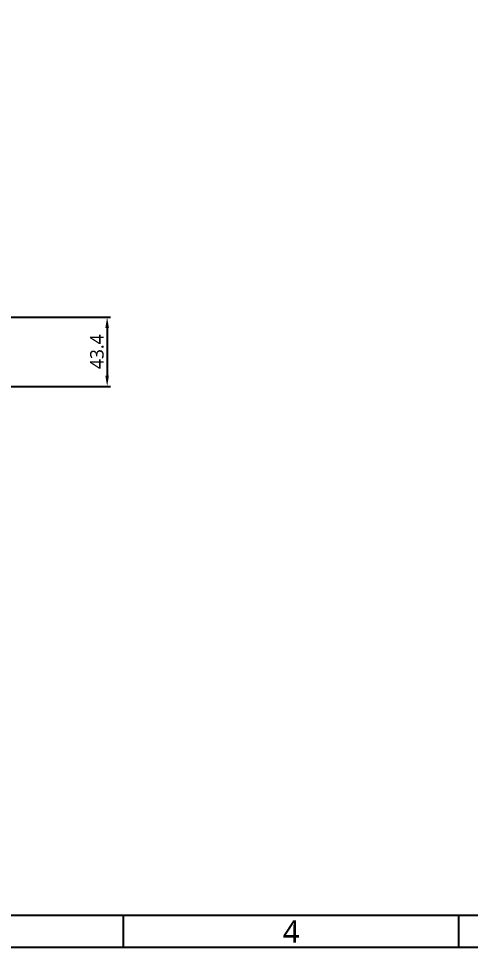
# Model space of a CAD drawing. Header units: millimetres. Extents: x 7426 to 8300, y 123 to 421.
# Drawn here: x 8020.7 to 8091.5, y 123.6 to 269.2 of the extents above; entities that cross this region are included whole.
import ezdxf
from ezdxf.enums import TextEntityAlignment as Align

# ---------------------------------------------------------------- set-up
doc = ezdxf.new("R2010")
doc.units = ezdxf.units.MM
doc.layers.add('多重引线', color=7, linetype='Continuous')
doc.layers.add('模板', color=7, linetype='Continuous')
doc.styles.add('微软雅黑', font='msyh.ttc')
doc.dimstyles.new('尺寸标注_1_4比例', dxfattribs={"dimtxt": 2.1, "dimasz": 1.7, "dimexe": 0.5, "dimexo": 0.4, "dimgap": 0.5, "dimtad": 1, "dimdec": 1, "dimlfac": 4, "dimdsep": 46, "dimtxsty": '微软雅黑', "dimcen": 0.09, "dimadec": 0, "dimazin": 0, "dimtp": 0.01, "dimtm": 0.01, "dimtfac": 1, "dimtdec": 1, "dimtofl": 0, "dimtmove": 0, "dimatfit": 3, "dimfxl": 1, "dimtolj": 1, "dimarcsym": 0})

# ---------------------------------------------------------------- blocks, each defined once
blk = doc.blocks.new('图纸')
at = {"color": 2}
for p, q in [((7039.66, 123.62), (7039.66, 147.62)), ((7291.66, 123.62), (7291.66, 147.62))]:
    blk.add_line(p, q, dxfattribs=at)
for points in [[(6283.66, 123.62), (6283.66, 1549.22), (8299.66, 1549.22), (8299.66, 123.62)], [(6403.66, 147.62), (6403.66, 1525.22), (8275.66, 1525.22), (8275.66, 147.62)]]:
    blk.add_lwpolyline(points, close=True, dxfattribs=at)
at = {"color": 2, "style": '微软雅黑'}
blk.add_text('4', height=16.8, dxfattribs=at).set_placement((7165.66, 135.62), align=Align.MIDDLE_CENTER)
blk.add_attdef('整机外形图', text='', height=19.2, dxfattribs=at).set_placement((7893.3, 256.65), align=Align.MIDDLE)
at = {"color": 7, "style": '微软雅黑'}
for tag, height, p in [('编号', 19.2, (8134.84, 252.67)), ('比例', 12, (7939.66, 171.62))]:
    blk.add_attdef(tag, text='', height=height, dxfattribs=at).set_placement(p, align=Align.MIDDLE)
at = {"style": '微软雅黑'}
for tag, p in [('当前页', (8047.3, 207.62)), ('总页数', (8192.77, 207.62))]:
    blk.add_attdef(tag, text='', height=12, dxfattribs=at).set_placement(p, align=Align.MIDDLE)
blk = doc.blocks.new('*D892')
at = {"layer": 'Defpoints', "color": 0}
for p in [(8005.9, 222.37), (8005.9, 211.53), (8034.6, 211.53)]:
    blk.add_point(p, dxfattribs=at)
at = {"layer": '多重引线', "color": 0, "lineweight": -2}
for p, q in [((8006.3, 222.37), (8035.1, 222.37)), ((8034.6, 220.67), (8034.6, 213.23)), ((8006.3, 211.53), (8035.1, 211.53))]:
    blk.add_line(p, q, dxfattribs=at)
at = {"layer": '多重引线', "color": 0}
for points in [[(8034.88, 220.67), (8034.31, 220.67), (8034.6, 222.37)], [(8034.31, 213.23), (8034.88, 213.23), (8034.6, 211.53)]]:
    blk.add_solid(points, dxfattribs=at)
at = {"layer": '多重引线', "color": 0, "insert": (8033.01, 216.95), "char_height": 2.1, "attachment_point": 5, "rotation": 90, "style": '微软雅黑'}
blk.add_mtext('\\A1;43.4', dxfattribs=at)

msp = doc.modelspace()

# ---------------------------------------------------------------- block references
at = {"layer": '模板', "xscale": 0.208333, "yscale": 0.208333, "zscale": 0.208333}
msp.add_blockref('图纸', (6570.564, 97.868), dxfattribs=at)

# ---------------------------------------------------------------- dimensions: what is measured, and where the dimension line sits
at = {"layer": '多重引线', "color": 3}
dim = msp.add_linear_dim(base=(8034.596, 211.527), p1=(8005.901, 222.373), p2=(8005.901, 211.527), angle=90, dimstyle='尺寸标注_1_4比例', dxfattribs=at)
dim.commit()
dim.dimension.update_dxf_attribs({"geometry": '*D892', "text_midpoint": (8034.596, 216.95), "dimtype": 160})

doc.saveas('drawing.dxf')
